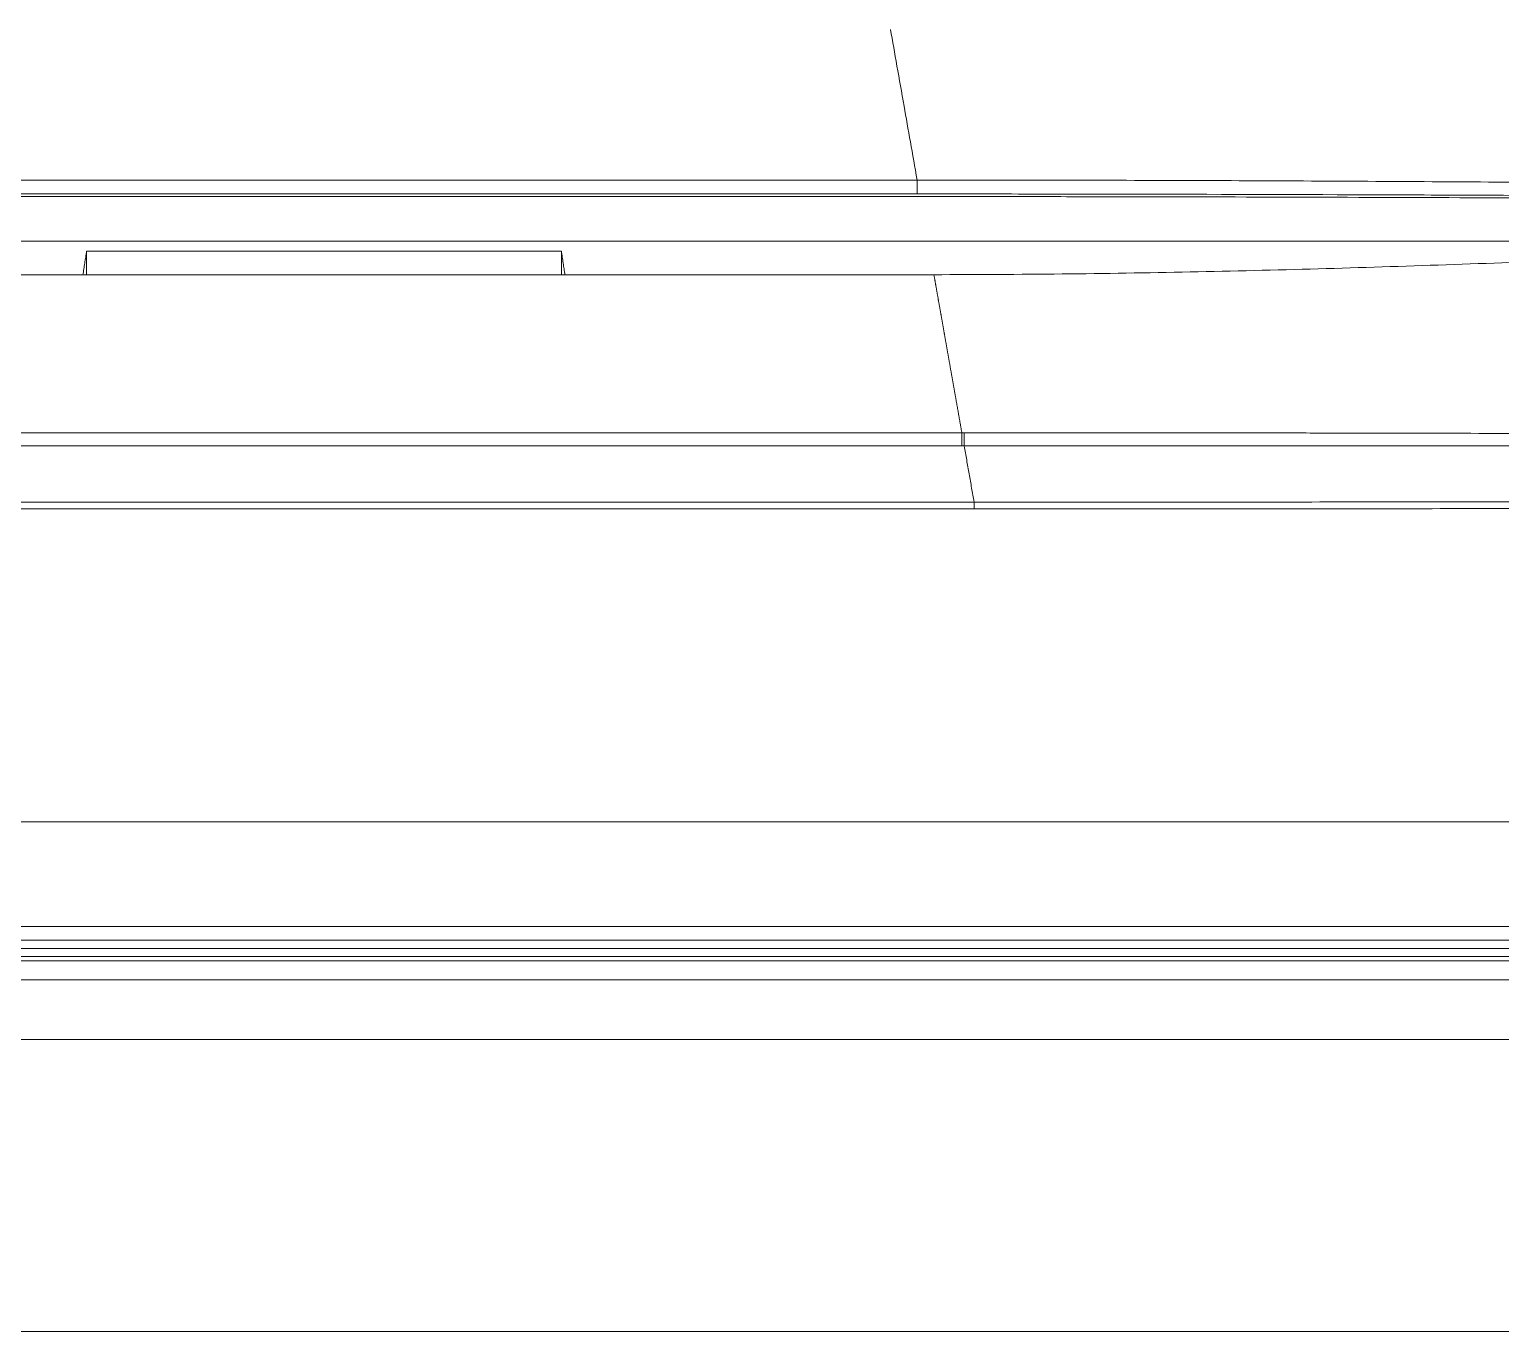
# Model space of a CAD drawing. Header units: inches. Extents: x 3778 to 56227, y -16914 to 35091.
# Drawn here: x 12863.4 to 12956.7, y 7975.4 to 8058 of the extents above; entities that cross this region are included whole.
import ezdxf

# ---------------------------------------------------------------- set-up
doc = ezdxf.new("R2010")
doc.units = ezdxf.units.IN
doc.header["$LTSCALE"] = 100
doc.header["$MEASUREMENT"] = 0
doc.layers.add('mark-B', color=2, linetype='Continuous', lineweight=20)
doc.layers.add('RC-LIGHT', color=7, linetype='Continuous')

# ---------------------------------------------------------------- blocks, each defined once
blk = doc.blocks.new('무풍1way 일반')
at = {"layer": 'mark-B'}
for p, q in [((-420.475, -24.854), (0, -24.854)), ((-420.475, -24.854), (0, -24.854)), ((0, -25.356), (-514.564, -25.356)), ((0, -25.356), (-514.564, -25.356)), ((-380.009, -53.257), (380.009, -53.257)), ((380.009, -53.694), (-380.009, -53.694)), ((-379.231, -57.257), (379.231, -57.257)), ((379.231, -58.094), (-379.231, -58.094)), ((-377.457, -68.125), (-234.951, -68.125)), ((-353.818, -68.125), (-353.818, -69.617)), ((-323.694, -69.617), (-323.694, -68.125)), ((-258.563, -70.252), (-417.21, -70.252)), ((-235.049, -73.081), (-376.581, -73.081)), ((-376.395, -73.247), (376.395, -73.247)), ((376.395, -74.131), (-376.395, -74.131))]:
    blk.add_line(p, q, dxfattribs=at)
for points, knots in [([(0, -1.053), (-88.279, -1.051), (-176.557, -1.05), (-308.975, -1.051), (-353.115, -1.053), (-419.324, -1.056), (-441.393, -1.057), (-474.498, -1.06), (-491.05, -1.061), (-510.361, -1.063), (-518.637, -1.064), (-522.775, -1.064), (-524.154, -1.064), (-526.913, -1.065), (-528.292, -1.065), (-529.672, -1.065)], [0, 0, 0, 0, 0.5, 0.5, 0.75, 0.75, 0.875, 0.875, 0.9375, 0.96875, 0.984375, 0.984375, 0.992187, 0.992187, 1, 1, 1, 1]), ([(0, -1.053), (-88.279, -1.051), (-176.557, -1.05), (-308.975, -1.051), (-353.115, -1.053), (-419.324, -1.056), (-441.393, -1.057), (-474.498, -1.06), (-491.05, -1.061), (-510.361, -1.063), (-518.637, -1.064), (-522.775, -1.064), (-524.154, -1.064), (-526.913, -1.065), (-528.292, -1.065), (-529.672, -1.065)], [0, 0, 0, 0, 0.5, 0.5, 0.75, 0.75, 0.875, 0.875, 0.9375, 0.96875, 0.984375, 0.984375, 0.992188, 0.992188, 1, 1, 1, 1]), ([(0, -19.591), (-85.668, -19.591), (-192.752, -19.591), (-321.254, -19.591), (-385.504, -19.591), (-449.755, -19.591), (-492.589, -19.592), (-514.006, -19.591)], [0, 0, 0, 0, 0.5, 0.625, 0.75, 0.875, 1, 1, 1, 1]), ([(0, -19.591), (-85.668, -19.591), (-192.752, -19.591), (-321.254, -19.591), (-385.504, -19.591), (-449.755, -19.591), (-492.589, -19.592), (-514.006, -19.591)], [0, 0, 0, 0, 0.5, 0.625, 0.75, 0.875, 1, 1, 1, 1]), ([(-512.289, -23.371), (-490.944, -23.371), (-469.599, -23.371), (-426.908, -23.371), (-405.563, -23.371), (-362.872, -23.371), (-341.526, -23.371), (-298.836, -23.371), (-192.109, -23.371), (-85.382, -23.371), (0, -23.371)], [0, 0, 0, 0, 0.125, 0.125, 0.25, 0.25, 0.375, 0.375, 0.5, 1, 1, 1, 1]), ([(-512.289, -23.371), (-490.944, -23.371), (-469.599, -23.371), (-426.908, -23.371), (-405.563, -23.371), (-362.872, -23.371), (-341.526, -23.371), (-298.836, -23.371), (-192.109, -23.371), (-85.382, -23.371), (0, -23.371)], [0, 0, 0, 0, 0.125, 0.125, 0.25, 0.25, 0.375, 0.375, 0.5, 1, 1, 1, 1]), ([(0, -24.578), (-85.379, -24.578), (-192.103, -24.578), (-320.171, -24.578), (-362.86, -24.578), (-405.55, -24.578), (-426.895, -24.578), (-469.584, -24.578), (-490.929, -24.578), (-512.274, -24.578)], [0, 0, 0, 0, 0.5, 0.625, 0.75, 0.75, 0.875, 0.875, 1, 1, 1, 1]), ([(0, -24.578), (-85.379, -24.578), (-192.103, -24.578), (-320.171, -24.578), (-362.86, -24.578), (-405.55, -24.578), (-426.895, -24.578), (-469.584, -24.578), (-490.929, -24.578), (-512.274, -24.578)], [0, 0, 0, 0, 0.5, 0.625, 0.75, 0.75, 0.875, 0.875, 1, 1, 1, 1]), ([(-511.172, -25.894), (-510.839, -25.892), (-510.506, -25.892), (-510.007, -25.893), (-509.84, -25.893), (-509.508, -25.894), (-508.676, -25.895), (-507.844, -25.896), (-505.847, -25.898), (-504.516, -25.899), (-501.853, -25.898), (-500.522, -25.897), (-497.86, -25.896), (-491.204, -25.893), (-484.548, -25.895), (-473.899, -25.896), (-468.574, -25.896), (-457.925, -25.896), (-452.6, -25.896), (-425.976, -25.895), (-383.379, -25.895), (-319.482, -25.895), (-234.287, -25.895), (-170.391, -25.896), (-85.195, -25.896), (-42.598, -25.896), (0, -25.896)], [0, 0, 0, 0, 0.001953, 0.001953, 0.00293, 0.00293, 0.003906, 0.007812, 0.007812, 0.015625, 0.015625, 0.023437, 0.023437, 0.03125, 0.0625, 0.0625, 0.09375, 0.09375, 0.125, 0.125, 0.25, 0.375, 0.5, 0.75, 0.75, 1, 1, 1, 1]), ([(0, -26.752), (-42.597, -26.752), (-85.194, -26.752), (-170.389, -26.752), (-234.284, -26.751), (-298.18, -26.751), (-340.777, -26.751), (-362.076, -26.751), (-404.673, -26.751), (-425.972, -26.752), (-452.595, -26.752), (-457.92, -26.753), (-468.569, -26.753), (-473.894, -26.753), (-484.543, -26.751), (-491.199, -26.75), (-497.854, -26.752), (-500.517, -26.753), (-501.848, -26.754), (-504.51, -26.755), (-505.841, -26.755), (-507.838, -26.753), (-508.67, -26.751), (-509.502, -26.75), (-509.835, -26.749), (-510.001, -26.749), (-510.5, -26.748), (-510.833, -26.748), (-511.166, -26.75)], [0, 0, 0, 0, 0.25, 0.25, 0.5, 0.625, 0.625, 0.75, 0.75, 0.875, 0.875, 0.90625, 0.90625, 0.9375, 0.9375, 0.96875, 0.976562, 0.976562, 0.984375, 0.984375, 0.992187, 0.992187, 0.996094, 0.99707, 0.99707, 0.998047, 0.998047, 1, 1, 1, 1]), ([(-508.579, -33.404), (-487.388, -33.404), (-445.007, -33.404), (-381.434, -33.404), (-317.862, -33.404), (-233.099, -33.404), (-127.145, -33.404), (-42.382, -33.404), (0, -33.404)], [0, 0, 0, 0, 0.125, 0.25, 0.375, 0.5, 0.75, 1, 1, 1, 1]), ([(-510.555, -53.565), (-507.836, -53.565), (-505.116, -53.563), (-499.677, -53.556), (-496.957, -53.55), (-488.798, -53.528), (-483.358, -53.508), (-475.199, -53.474), (-472.48, -53.462), (-467.04, -53.438), (-461.601, -53.415), (-456.161, -53.393), (-450.722, -53.372), (-448.002, -53.363), (-439.843, -53.336), (-434.404, -53.321), (-423.525, -53.297), (-418.085, -53.287), (-407.207, -53.272), (-401.767, -53.267), (-390.888, -53.259), (-385.449, -53.257), (-380.009, -53.257)], [0, 0, 0, 0, 0.0625, 0.0625, 0.125, 0.125, 0.25, 0.25, 0.3125, 0.3125, 0.375, 0.4375, 0.4375, 0.5, 0.5, 0.625, 0.625, 0.75, 0.75, 0.875, 0.875, 1, 1, 1, 1]), ([(-380.009, -53.694), (-385.449, -53.694), (-390.888, -53.695), (-401.767, -53.698), (-407.207, -53.7), (-418.085, -53.704), (-423.525, -53.706), (-431.684, -53.709), (-434.404, -53.709), (-439.843, -53.709), (-442.563, -53.709), (-448.002, -53.706), (-450.722, -53.704), (-456.161, -53.698), (-458.881, -53.693), (-464.32, -53.682), (-467.04, -53.675), (-472.479, -53.659), (-475.199, -53.65), (-480.639, -53.632), (-483.358, -53.622), (-488.798, -53.604), (-491.517, -53.595), (-496.957, -53.581), (-499.677, -53.575), (-505.116, -53.568), (-507.836, -53.566), (-510.555, -53.565)], [0, 0, 0, 0, 0.125, 0.125, 0.25, 0.25, 0.375, 0.375, 0.4375, 0.4375, 0.5, 0.5, 0.5625, 0.5625, 0.625, 0.625, 0.6875, 0.6875, 0.75, 0.75, 0.8125, 0.8125, 0.875, 0.875, 0.9375, 0.9375, 1, 1, 1, 1]), ([(-380.009, -53.694), (-380.009, -53.675), (-380.009, -53.65), (-380.009, -53.59), (-380.009, -53.555), (-380.009, -53.479), (-380.009, -53.437), (-380.009, -53.349), (-380.009, -53.303), (-380.009, -53.257)], [0, 0, 0, 0, 0.25, 0.25, 0.5, 0.5, 0.75, 0.75, 1, 1, 1, 1]), ([(-509.845, -57.582), (-508.483, -57.582), (-507.121, -57.581), (-504.396, -57.578), (-503.034, -57.576), (-500.311, -57.57), (-498.949, -57.567), (-496.226, -57.559), (-494.865, -57.554), (-492.143, -57.544), (-490.783, -57.538), (-488.062, -57.526), (-486.702, -57.519), (-482.622, -57.498), (-479.904, -57.483), (-474.469, -57.453), (-471.753, -57.438), (-466.323, -57.409), (-463.608, -57.395), (-458.18, -57.371), (-455.467, -57.36), (-450.041, -57.341), (-447.328, -57.332), (-439.189, -57.31), (-433.763, -57.299), (-422.906, -57.282), (-417.475, -57.276), (-409.321, -57.268), (-406.602, -57.266), (-402.522, -57.263), (-401.161, -57.263), (-398.44, -57.261), (-397.079, -57.26), (-392.997, -57.259), (-390.274, -57.258), (-386.189, -57.257), (-384.147, -57.257), (-381.763, -57.257), (-380.741, -57.257), (-380.06, -57.257), (-379.72, -57.257), (-379.379, -57.257)], [0, 0, 0, 0, 0.03125, 0.03125, 0.0625, 0.0625, 0.09375, 0.09375, 0.125, 0.125, 0.15625, 0.15625, 0.1875, 0.1875, 0.25, 0.25, 0.3125, 0.3125, 0.375, 0.375, 0.4375, 0.4375, 0.5, 0.5, 0.625, 0.625, 0.75, 0.75, 0.8125, 0.8125, 0.84375, 0.84375, 0.875, 0.875, 0.9375, 0.9375, 0.96875, 0.984375, 0.992188, 0.992188, 1, 1, 1, 1]), ([(-379.379, -58.094), (-382.104, -58.094), (-384.828, -58.093), (-390.275, -58.09), (-392.998, -58.087), (-397.081, -58.083), (-398.442, -58.081), (-401.163, -58.077), (-402.524, -58.075), (-406.605, -58.068), (-409.324, -58.062), (-417.478, -58.043), (-422.909, -58.025), (-431.052, -57.992), (-433.766, -57.98), (-439.192, -57.952), (-441.905, -57.937), (-447.33, -57.905), (-450.043, -57.888), (-455.469, -57.852), (-458.182, -57.833), (-463.609, -57.795), (-466.323, -57.775), (-471.752, -57.738), (-474.468, -57.719), (-479.902, -57.684), (-482.62, -57.668), (-486.7, -57.646), (-488.06, -57.639), (-490.781, -57.626), (-493.502, -57.615), (-496.225, -57.605), (-498.948, -57.597), (-500.31, -57.594), (-503.034, -57.588), (-504.396, -57.586), (-506.439, -57.584), (-507.461, -57.583), (-508.483, -57.582), (-508.994, -57.582), (-509.164, -57.582), (-509.505, -57.582), (-509.675, -57.582), (-509.845, -57.582)], [0, 0, 0, 0, 0.0625, 0.0625, 0.125, 0.125, 0.15625, 0.15625, 0.1875, 0.1875, 0.25, 0.25, 0.375, 0.375, 0.4375, 0.4375, 0.5, 0.5, 0.5625, 0.5625, 0.625, 0.625, 0.6875, 0.6875, 0.75, 0.75, 0.8125, 0.8125, 0.84375, 0.84375, 0.875, 0.90625, 0.90625, 0.9375, 0.9375, 0.96875, 0.96875, 0.984375, 0.992187, 0.992187, 0.996094, 0.996094, 1, 1, 1, 1]), ([(-379.379, -58.094), (-379.379, -58.067), (-379.379, -58.035), (-379.379, -57.967), (-379.379, -57.929), (-379.379, -57.851), (-379.379, -57.81), (-379.379, -57.727), (-379.379, -57.685), (-379.379, -57.602), (-379.379, -57.561), (-379.379, -57.484), (-379.379, -57.447), (-379.379, -57.38), (-379.379, -57.349), (-379.379, -57.297), (-379.379, -57.275), (-379.379, -57.257)], [0, 0, 0, 0, 0.125, 0.125, 0.25, 0.25, 0.375, 0.375, 0.5, 0.5, 0.625, 0.625, 0.75, 0.75, 0.875, 0.875, 1, 1, 1, 1]), ([(-379.231, -58.094), (-379.231, -58.067), (-379.231, -58.035), (-379.231, -57.967), (-379.231, -57.929), (-379.231, -57.851), (-379.231, -57.81), (-379.231, -57.727), (-379.231, -57.685), (-379.231, -57.602), (-379.231, -57.561), (-379.231, -57.484), (-379.231, -57.447), (-379.231, -57.38), (-379.231, -57.349), (-379.231, -57.297), (-379.231, -57.275), (-379.231, -57.257)], [0, 0, 0, 0, 0.125, 0.125, 0.25, 0.25, 0.375, 0.375, 0.5, 0.5, 0.625, 0.625, 0.75, 0.75, 0.875, 0.875, 1, 1, 1, 1]), ([(-379.231, -58.094), (-379.231, -58.094), (-379.231, -58.094), (-379.281, -58.094), (-379.33, -58.094), (-379.379, -58.094)], [0, 0, 0, 0, 0.000281, 0.000281, 1, 1, 1, 1]), ([(-379.231, -58.094), (-379.225, -58.126), (-379.214, -58.191), (-379.197, -58.287), (-379.18, -58.384), (-379.163, -58.48), (-379.146, -58.576), (-379.129, -58.672), (-379.112, -58.768), (-379.095, -58.863), (-379.078, -58.958), (-379.062, -59.053), (-379.045, -59.148), (-379.028, -59.242), (-379.011, -59.337), (-378.995, -59.431), (-378.978, -59.525), (-378.962, -59.618), (-378.945, -59.712), (-378.929, -59.805), (-378.912, -59.898), (-378.896, -59.991), (-378.879, -60.084), (-378.863, -60.176), (-378.847, -60.268), (-378.83, -60.36), (-378.814, -60.452), (-378.798, -60.543), (-378.782, -60.635), (-378.766, -60.726), (-378.75, -60.817), (-378.734, -60.907), (-378.718, -60.998), (-378.702, -61.088), (-378.686, -61.178), (-378.67, -61.268), (-378.654, -61.358), (-378.638, -61.447), (-378.622, -61.536), (-378.607, -61.625), (-378.591, -61.714), (-378.575, -61.803), (-378.56, -61.891), (-378.544, -61.979), (-378.528, -62.067), (-378.513, -62.155), (-378.497, -62.242), (-378.482, -62.33), (-378.467, -62.417), (-378.451, -62.503), (-378.436, -62.59), (-378.421, -62.677), (-378.405, -62.763), (-378.39, -62.849), (-378.375, -62.935), (-378.36, -63.02), (-378.345, -63.105), (-378.33, -63.191), (-378.315, -63.276), (-378.3, -63.36), (-378.285, -63.445), (-378.27, -63.529), (-378.255, -63.613), (-378.24, -63.697), (-378.225, -63.781), (-378.211, -63.864), (-378.196, -63.947), (-378.181, -64.03), (-378.167, -64.113), (-378.152, -64.196), (-378.137, -64.278), (-378.123, -64.36), (-378.108, -64.442), (-378.094, -64.524), (-378.079, -64.606), (-378.065, -64.687), (-378.051, -64.768), (-378.036, -64.849), (-378.022, -64.93), (-378.008, -65.01), (-377.994, -65.09), (-377.98, -65.17), (-377.965, -65.25), (-377.951, -65.33), (-377.937, -65.409), (-377.923, -65.488), (-377.909, -65.567), (-377.895, -65.646), (-377.882, -65.725), (-377.868, -65.803), (-377.854, -65.881), (-377.84, -65.959), (-377.826, -66.037), (-377.813, -66.114), (-377.799, -66.191), (-377.785, -66.268), (-377.772, -66.345), (-377.758, -66.422), (-377.745, -66.498), (-377.731, -66.574), (-377.718, -66.65), (-377.704, -66.726), (-377.691, -66.802), (-377.678, -66.877), (-377.664, -66.952), (-377.651, -67.027), (-377.638, -67.102), (-377.625, -67.176), (-377.612, -67.251), (-377.599, -67.325), (-377.585, -67.399), (-377.572, -67.472), (-377.559, -67.546), (-377.547, -67.619), (-377.534, -67.692), (-377.521, -67.765), (-377.508, -67.837), (-377.495, -67.91), (-377.482, -67.982), (-377.47, -68.054), (-377.461, -68.101), (-377.457, -68.125)], [0, 0, 0, 0, 0.008442, 0.016882, 0.025321, 0.033758, 0.042193, 0.050627, 0.05906, 0.06749, 0.07592, 0.084348, 0.092774, 0.101199, 0.109623, 0.118045, 0.126466, 0.134886, 0.143304, 0.151721, 0.160137, 0.168552, 0.176965, 0.185378, 0.193789, 0.202199, 0.210608, 0.219016, 0.227423, 0.235829, 0.244234, 0.252638, 0.261041, 0.269444, 0.277845, 0.286246, 0.294645, 0.303044, 0.311442, 0.31984, 0.328237, 0.336633, 0.345028, 0.353423, 0.361817, 0.370211, 0.378604, 0.386996, 0.395388, 0.40378, 0.412171, 0.420562, 0.428952, 0.437342, 0.445732, 0.454121, 0.46251, 0.470899, 0.479287, 0.487675, 0.496063, 0.504451, 0.512839, 0.521227, 0.529614, 0.538002, 0.546389, 0.554777, 0.563165, 0.571552, 0.57994, 0.588328, 0.596715, 0.605104, 0.613492, 0.62188, 0.630269, 0.638658, 0.647047, 0.655437, 0.663827, 0.672217, 0.680607, 0.688998, 0.69739, 0.705782, 0.714174, 0.722567, 0.730961, 0.739355, 0.74775, 0.756145, 0.764541, 0.772938, 0.781335, 0.789733, 0.798132, 0.806532, 0.814932, 0.823334, 0.831736, 0.840139, 0.848543, 0.856948, 0.865354, 0.87376, 0.882168, 0.890577, 0.898987, 0.907398, 0.91581, 0.924224, 0.932638, 0.941054, 0.949471, 0.957889, 0.966309, 0.97473, 0.983152, 0.991575, 1, 1, 1, 1]), ([(-377.457, -68.125), (-382.878, -68.125), (-393.721, -68.251), (-409.959, -68.722), (-426.17, -69.381), (-442.363, -70.134), (-455.757, -70.756), (-463.76, -71.094), (-466.361, -71.198)], [0, 0, 0, 0, 0.182438, 0.364876, 0.547314, 0.729752, 0.91219, 1, 1, 1, 1]), ([(-493.88, -72.77), (-488.977, -72.781), (-484.078, -72.798), (-474.287, -72.839), (-469.394, -72.863), (-462.058, -72.902), (-459.613, -72.916), (-454.723, -72.943), (-452.279, -72.957), (-447.39, -72.985), (-444.946, -72.999), (-440.057, -73.027), (-435.168, -73.054), (-430.277, -73.081), (-425.386, -73.106), (-422.939, -73.118), (-418.045, -73.142), (-415.598, -73.153), (-410.702, -73.173), (-408.254, -73.183), (-400.908, -73.209), (-396.008, -73.223), (-388.656, -73.237), (-386.205, -73.241), (-381.301, -73.246), (-378.848, -73.247), (-376.395, -73.247)], [0, 0, 0, 0, 0.125, 0.125, 0.25, 0.25, 0.3125, 0.3125, 0.375, 0.375, 0.4375, 0.4375, 0.5, 0.5625, 0.5625, 0.625, 0.625, 0.6875, 0.6875, 0.75, 0.75, 0.875, 0.875, 0.9375, 0.9375, 1, 1, 1, 1]), ([(-376.581, -73.081), (-378.486, -73.081), (-380.39, -73.08), (-383.247, -73.078), (-384.2, -73.077), (-386.104, -73.075), (-387.056, -73.074), (-391.816, -73.067), (-395.622, -73.058), (-403.231, -73.037), (-407.034, -73.024), (-414.638, -72.995), (-418.438, -72.978), (-426.037, -72.943), (-429.836, -72.924), (-437.432, -72.884), (-441.229, -72.863), (-448.823, -72.821), (-452.619, -72.8), (-460.214, -72.759), (-464.012, -72.739), (-467.811, -72.721)], [0, 0, 0, 0, 0.0625, 0.0625, 0.09375, 0.09375, 0.125, 0.125, 0.25, 0.25, 0.375, 0.375, 0.5, 0.5, 0.625, 0.625, 0.75, 0.75, 0.875, 0.875, 1, 1, 1, 1]), ([(-376.395, -74.131), (-376.48, -74.131), (-376.565, -74.131), (-376.735, -74.131), (-376.991, -74.131), (-377.587, -74.131), (-378.779, -74.131), (-381.164, -74.129), (-383.207, -74.127), (-387.293, -74.12), (-390.017, -74.113), (-398.185, -74.087), (-403.628, -74.061), (-411.789, -74.01), (-414.509, -73.992), (-418.588, -73.961), (-419.948, -73.951), (-422.667, -73.929), (-424.026, -73.917), (-428.104, -73.882), (-430.821, -73.856), (-436.255, -73.803), (-438.972, -73.776), (-444.404, -73.719), (-447.121, -73.689), (-452.553, -73.63), (-455.269, -73.6), (-460.701, -73.542), (-463.418, -73.513), (-468.853, -73.457), (-471.57, -73.431), (-479.725, -73.357), (-485.164, -73.315), (-493.328, -73.271), (-496.051, -73.259), (-501.498, -73.243), (-504.223, -73.238), (-506.95, -73.237)], [0, 0, 0, 0, 0.001953, 0.001953, 0.003906, 0.007812, 0.015625, 0.03125, 0.0625, 0.0625, 0.125, 0.125, 0.25, 0.25, 0.3125, 0.3125, 0.34375, 0.34375, 0.375, 0.375, 0.4375, 0.4375, 0.5, 0.5, 0.5625, 0.5625, 0.625, 0.625, 0.6875, 0.6875, 0.75, 0.75, 0.875, 0.875, 0.9375, 0.9375, 1, 1, 1, 1]), ([(-376.395, -74.131), (-376.395, -74.099), (-376.395, -74.062), (-376.395, -73.978), (-376.395, -73.933), (-376.395, -73.837), (-376.395, -73.788), (-376.395, -73.688), (-376.395, -73.639), (-376.395, -73.545), (-376.395, -73.5), (-376.395, -73.419), (-376.395, -73.382), (-376.395, -73.322), (-376.395, -73.297), (-376.395, -73.261), (-376.395, -73.251), (-376.395, -73.247)], [0, 0, 0, 0, 0.125, 0.125, 0.25, 0.25, 0.375, 0.375, 0.5, 0.5, 0.625, 0.625, 0.75, 0.75, 0.875, 0.875, 1, 1, 1, 1]), ([(-374.704, -83.689), (-374.966, -82.21), (-375.493, -79.228), (-376.102, -75.786), (-376.395, -74.131)], [0, 0, 0, 0, 0.544728, 1, 1, 1, 1])]:
    blk.add_open_spline(points, degree=3, knots=knots, dxfattribs=at)
for points, degree in [([(-380.009, -53.694), (-379.379, -57.257)], 1), ([(-379.379, -57.257), (-379.33, -57.257), (-379.28, -57.257), (-379.231, -57.257)], 3), ([(-354.046, -68.11), (-353.818, -69.617)], 1), ([(-323.694, -69.617), (-323.465, -68.11)], 1), ([(-353.818, -69.617), (-323.694, -69.617)], 1)]:
    blk.add_open_spline(points, degree=degree, dxfattribs=at)

msp = doc.modelspace()

# ---------------------------------------------------------------- block references
at = {"layer": 'RC-LIGHT', "rotation": 180}
msp.add_blockref('무풍1way 일반', (12543.307, 7974.318), dxfattribs=at)

doc.saveas('drawing.dxf')
